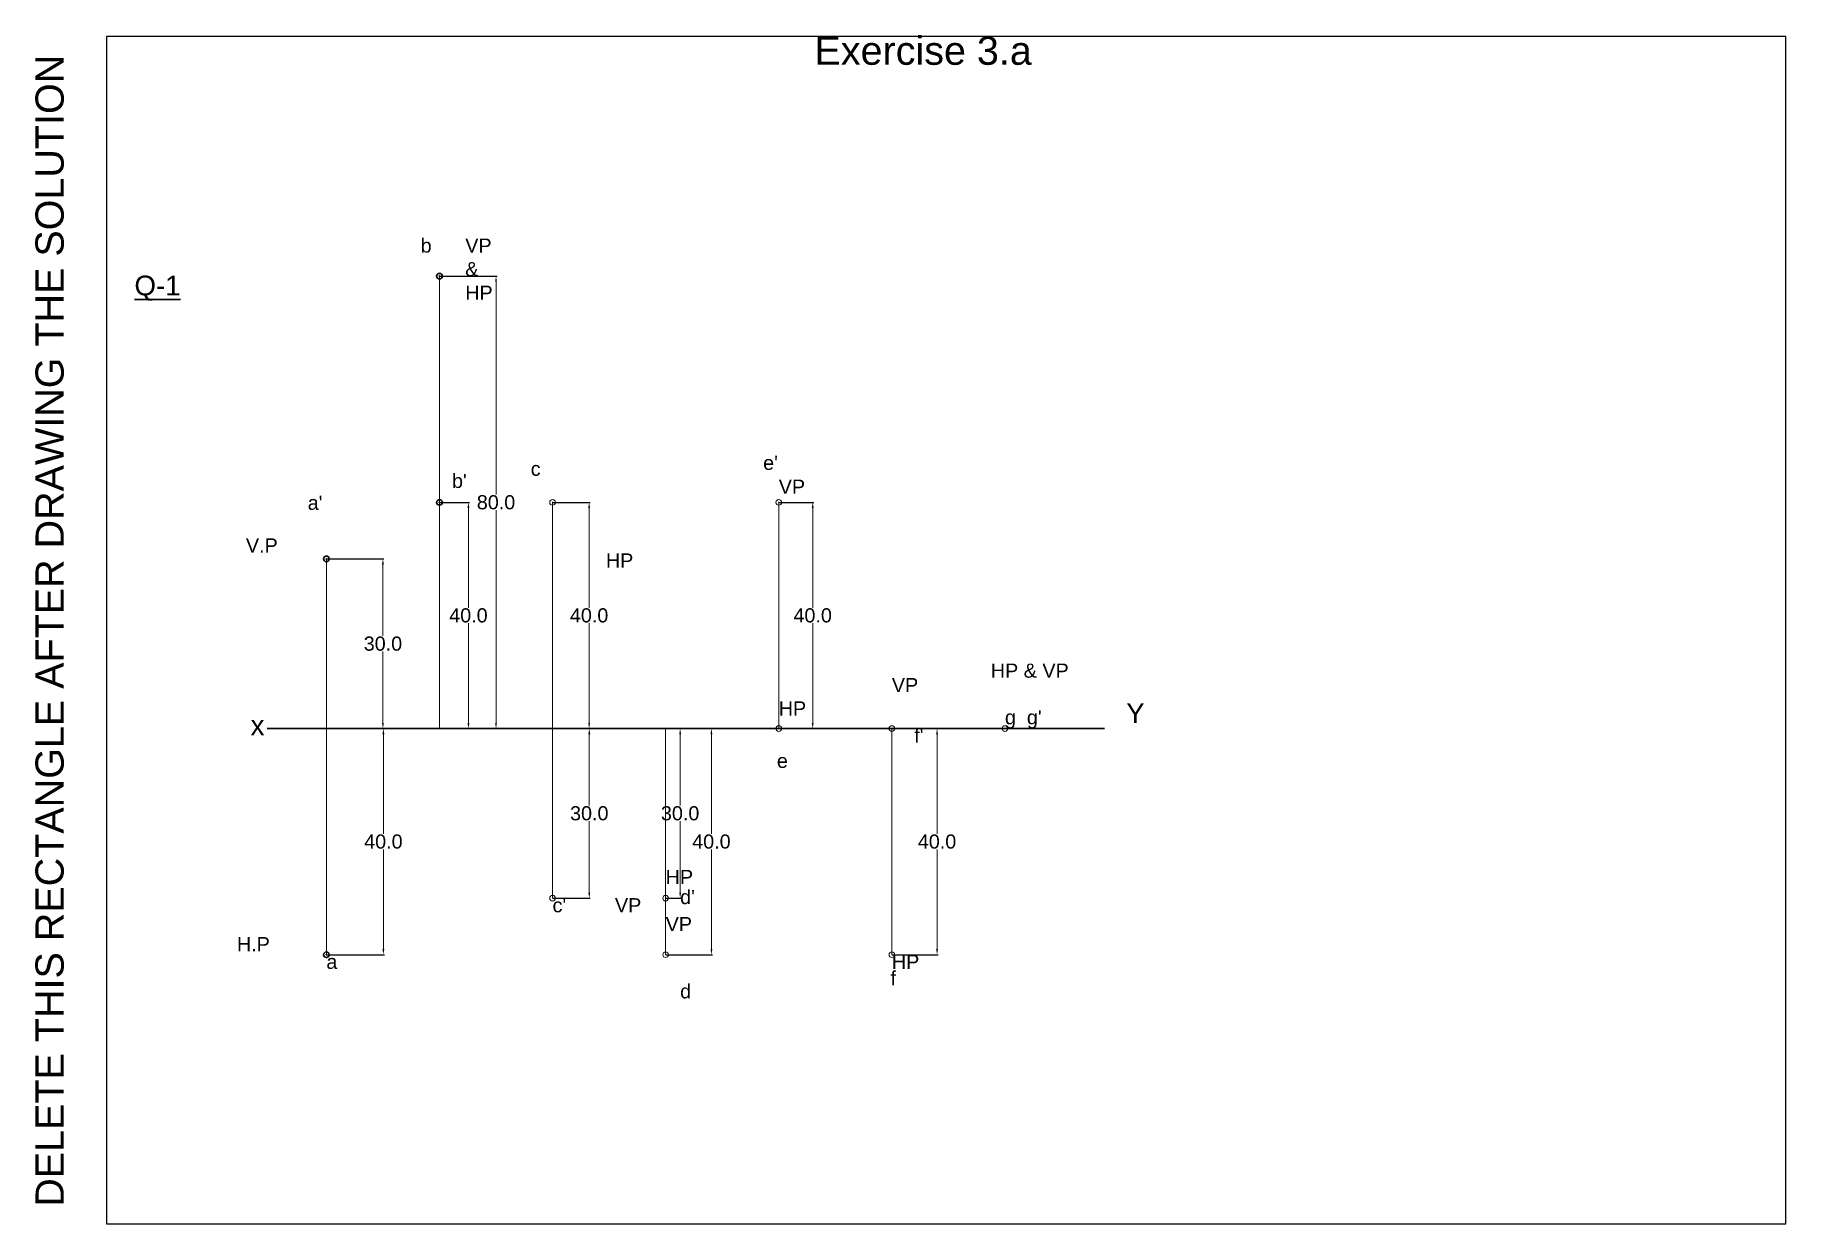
# Model space of a CAD drawing. Header units: millimetres. Extents: x -13 to 297, y 0 to 210.
import ezdxf

# ---------------------------------------------------------------- set-up
doc = ezdxf.new("R2010")
doc.units = ezdxf.units.MM
doc.header["$PDMODE"] = 32
doc.header["$PDSIZE"] = -4
doc.layers.add('Comments', color=10, linetype='Continuous', lineweight=13, plot=False)
doc.layers.add('thick continuous', color=7, linetype='Continuous', lineweight=30)
doc.styles.get("Standard").update_dxf_attribs({"font": 'arial.ttf'})
doc.dimstyles.get("Standard").update_dxf_attribs({"dimtxt": 2.5, "dimasz": 1, "dimexe": 0.18, "dimexo": 0.0625, "dimgap": 0.09, "dimtad": 0, "dimtih": 1, "dimtoh": 1, "dimdec": 1, "dimzin": 0, "dimdsep": 46, "dimtxsty": 'Standard', "dimcen": 0.09, "dimclrd": 256, "dimclrt": 256, "dimadec": 0, "dimazin": 0, "dimtfac": 1, "dimtdec": 1, "dimtofl": 0, "dimtmove": 0, "dimatfit": 3, "dimfxl": 1, "dimtolj": 1, "dimtzin": 0, "dimlwd": 0, "dimarcsym": 0})

# ---------------------------------------------------------------- blocks, each defined once
blk = doc.blocks.new('*D1')
at = {"layer": 'Defpoints', "color": 0, "lineweight": 0, "transparency": 16777216}
for p in [(38.88, 117.62), (38.88, 87.62), (48.88, 87.62)]:
    blk.add_point(p, dxfattribs=at)
at = {"layer": 'thick continuous', "color": 0, "lineweight": -2, "transparency": 16777216}
for p, q in [((38.94, 117.62), (49.06, 117.62)), ((38.94, 87.62), (49.06, 87.62))]:
    blk.add_line(p, q, dxfattribs=at)
at = {"layer": 'thick continuous', "lineweight": 0, "transparency": 16777216}
for p, q in [((48.88, 116.62), (48.88, 103.99)), ((48.88, 88.62), (48.88, 101.25))]:
    blk.add_line(p, q, dxfattribs=at)
for points in [[(48.71, 116.62), (49.04, 116.62), (48.88, 117.62)], [(48.71, 88.62), (49.04, 88.62), (48.88, 87.62)]]:
    blk.add_solid(points, dxfattribs=at)
at = {"layer": 'thick continuous', "lineweight": 0, "transparency": 16777216, "insert": (48.88, 102.62), "char_height": 2.5, "attachment_point": 5}
blk.add_mtext('\\A1;30.0', dxfattribs=at)
blk = doc.blocks.new('*D2')
at = {"layer": 'Defpoints', "color": 0, "lineweight": 0, "transparency": 16777216}
for p in [(38.94, 87.62), (38.88, 47.62), (48.96, 47.62)]:
    blk.add_point(p, dxfattribs=at)
at = {"layer": 'thick continuous', "color": 0, "lineweight": -2, "transparency": 16777216}
for p, q in [((39, 87.62), (49.14, 87.62)), ((38.94, 47.62), (49.14, 47.62))]:
    blk.add_line(p, q, dxfattribs=at)
at = {"layer": 'thick continuous', "lineweight": 0, "transparency": 16777216}
for p, q in [((48.96, 86.62), (48.96, 68.99)), ((48.96, 48.62), (48.96, 66.25))]:
    blk.add_line(p, q, dxfattribs=at)
for points in [[(48.79, 86.62), (49.13, 86.62), (48.96, 87.62)], [(48.79, 48.62), (49.13, 48.62), (48.96, 47.62)]]:
    blk.add_solid(points, dxfattribs=at)
at = {"layer": 'thick continuous', "lineweight": 0, "transparency": 16777216, "insert": (48.96, 67.62), "char_height": 2.5, "attachment_point": 5}
blk.add_mtext('\\A1;40.0', dxfattribs=at)
blk = doc.blocks.new('*D3')
at = {"layer": 'Defpoints', "color": 0, "lineweight": 0, "transparency": 16777216}
for p in [(58.88, 167.62), (58.88, 87.62), (68.88, 87.62)]:
    blk.add_point(p, dxfattribs=at)
at = {"layer": 'thick continuous', "color": 0, "lineweight": -2, "transparency": 16777216}
for p, q in [((58.94, 167.62), (69.06, 167.62)), ((58.94, 87.62), (69.06, 87.62))]:
    blk.add_line(p, q, dxfattribs=at)
at = {"layer": 'thick continuous', "lineweight": 0, "transparency": 16777216}
for p, q in [((68.88, 166.62), (68.88, 128.99)), ((68.88, 88.62), (68.88, 126.25))]:
    blk.add_line(p, q, dxfattribs=at)
for points in [[(68.71, 166.62), (69.04, 166.62), (68.88, 167.62)], [(68.71, 88.62), (69.04, 88.62), (68.88, 87.62)]]:
    blk.add_solid(points, dxfattribs=at)
at = {"layer": 'thick continuous', "lineweight": 0, "transparency": 16777216, "insert": (68.88, 127.62), "char_height": 2.5, "attachment_point": 5}
blk.add_mtext('\\A1;80.0', dxfattribs=at)
blk = doc.blocks.new('*D4')
at = {"layer": 'Defpoints', "color": 0, "lineweight": 0, "transparency": 16777216}
for p in [(58.88, 127.62), (58.88, 87.62), (64, 87.62)]:
    blk.add_point(p, dxfattribs=at)
at = {"layer": 'thick continuous', "color": 0, "lineweight": -2, "transparency": 16777216}
for p, q in [((58.94, 127.62), (64.18, 127.62)), ((58.94, 87.62), (64.18, 87.62))]:
    blk.add_line(p, q, dxfattribs=at)
at = {"layer": 'thick continuous', "lineweight": 0, "transparency": 16777216}
for p, q in [((64, 126.62), (64, 108.99)), ((64, 88.62), (64, 106.25))]:
    blk.add_line(p, q, dxfattribs=at)
for points in [[(63.83, 126.62), (64.17, 126.62), (64, 127.62)], [(63.83, 88.62), (64.17, 88.62), (64, 87.62)]]:
    blk.add_solid(points, dxfattribs=at)
at = {"layer": 'thick continuous', "lineweight": 0, "transparency": 16777216, "insert": (64, 107.62), "char_height": 2.5, "attachment_point": 5}
blk.add_mtext('\\A1;40.0', dxfattribs=at)
blk = doc.blocks.new('*D5')
at = {"layer": 'Defpoints', "color": 0, "lineweight": 0, "transparency": 16777216}
for p in [(78.88, 127.62), (78.88, 87.62), (85.34, 87.62)]:
    blk.add_point(p, dxfattribs=at)
at = {"layer": 'thick continuous', "color": 0, "lineweight": -2, "transparency": 16777216}
for p, q in [((78.94, 127.62), (85.52, 127.62)), ((78.94, 87.62), (85.52, 87.62))]:
    blk.add_line(p, q, dxfattribs=at)
at = {"layer": 'thick continuous', "lineweight": 0, "transparency": 16777216}
for p, q in [((85.34, 126.62), (85.34, 108.99)), ((85.34, 88.62), (85.34, 106.25))]:
    blk.add_line(p, q, dxfattribs=at)
for points in [[(85.18, 126.62), (85.51, 126.62), (85.34, 127.62)], [(85.18, 88.62), (85.51, 88.62), (85.34, 87.62)]]:
    blk.add_solid(points, dxfattribs=at)
at = {"layer": 'thick continuous', "lineweight": 0, "transparency": 16777216, "insert": (85.34, 107.62), "char_height": 2.5, "attachment_point": 5}
blk.add_mtext('\\A1;40.0', dxfattribs=at)
blk = doc.blocks.new('*D6')
at = {"layer": 'Defpoints', "color": 0, "lineweight": 0, "transparency": 16777216}
for p in [(78.94, 87.62), (78.88, 57.62), (85.37, 57.62)]:
    blk.add_point(p, dxfattribs=at)
at = {"layer": 'thick continuous', "color": 0, "lineweight": -2, "transparency": 16777216}
for p, q in [((79, 87.62), (85.55, 87.62)), ((78.94, 57.62), (85.55, 57.62))]:
    blk.add_line(p, q, dxfattribs=at)
at = {"layer": 'thick continuous', "lineweight": 0, "transparency": 16777216}
for p, q in [((85.37, 86.62), (85.37, 73.99)), ((85.37, 58.62), (85.37, 71.25))]:
    blk.add_line(p, q, dxfattribs=at)
for points in [[(85.2, 86.62), (85.54, 86.62), (85.37, 87.62)], [(85.2, 58.62), (85.54, 58.62), (85.37, 57.62)]]:
    blk.add_solid(points, dxfattribs=at)
at = {"layer": 'thick continuous', "lineweight": 0, "transparency": 16777216, "insert": (85.37, 72.62), "char_height": 2.5, "attachment_point": 5}
blk.add_mtext('\\A1;30.0', dxfattribs=at)
blk = doc.blocks.new('*D7')
at = {"layer": 'Defpoints', "color": 0, "lineweight": 0, "transparency": 16777216}
for p in [(98.88, 87.62), (98.88, 57.62), (101.44, 57.62)]:
    blk.add_point(p, dxfattribs=at)
at = {"layer": 'thick continuous', "color": 0, "lineweight": -2, "transparency": 16777216}
for p, q in [((98.94, 87.62), (101.62, 87.62)), ((98.94, 57.62), (101.62, 57.62))]:
    blk.add_line(p, q, dxfattribs=at)
at = {"layer": 'thick continuous', "lineweight": 0, "transparency": 16777216}
for p, q in [((101.44, 86.62), (101.44, 73.99)), ((101.44, 58.62), (101.44, 71.25))]:
    blk.add_line(p, q, dxfattribs=at)
for points in [[(101.28, 86.62), (101.61, 86.62), (101.44, 87.62)], [(101.28, 58.62), (101.61, 58.62), (101.44, 57.62)]]:
    blk.add_solid(points, dxfattribs=at)
at = {"layer": 'thick continuous', "lineweight": 0, "transparency": 16777216, "insert": (101.44, 72.62), "char_height": 2.5, "attachment_point": 5}
blk.add_mtext('\\A1;30.0', dxfattribs=at)
blk = doc.blocks.new('*D8')
at = {"layer": 'Defpoints', "color": 0, "lineweight": 0, "transparency": 16777216}
for p in [(98.94, 87.62), (98.88, 47.62), (106.97, 47.62)]:
    blk.add_point(p, dxfattribs=at)
at = {"layer": 'thick continuous', "color": 0, "lineweight": -2, "transparency": 16777216}
for p, q in [((99, 87.62), (107.15, 87.62)), ((98.94, 47.62), (107.15, 47.62))]:
    blk.add_line(p, q, dxfattribs=at)
at = {"layer": 'thick continuous', "lineweight": 0, "transparency": 16777216}
for p, q in [((106.97, 86.62), (106.97, 68.99)), ((106.97, 48.62), (106.97, 66.25))]:
    blk.add_line(p, q, dxfattribs=at)
for points in [[(106.81, 86.62), (107.14, 86.62), (106.97, 87.62)], [(106.81, 48.62), (107.14, 48.62), (106.97, 47.62)]]:
    blk.add_solid(points, dxfattribs=at)
at = {"layer": 'thick continuous', "lineweight": 0, "transparency": 16777216, "insert": (106.97, 67.62), "char_height": 2.5, "attachment_point": 5}
blk.add_mtext('\\A1;40.0', dxfattribs=at)
blk = doc.blocks.new('*D9')
at = {"layer": 'Defpoints', "color": 0, "lineweight": 0, "transparency": 16777216}
for p in [(118.88, 127.62), (118.88, 87.62), (124.88, 87.62)]:
    blk.add_point(p, dxfattribs=at)
at = {"layer": 'thick continuous', "color": 0, "lineweight": -2, "transparency": 16777216}
for p, q in [((118.94, 127.62), (125.06, 127.62)), ((118.94, 87.62), (125.06, 87.62))]:
    blk.add_line(p, q, dxfattribs=at)
at = {"layer": 'thick continuous', "lineweight": 0, "transparency": 16777216}
for p, q in [((124.88, 126.62), (124.88, 108.99)), ((124.88, 88.62), (124.88, 106.25))]:
    blk.add_line(p, q, dxfattribs=at)
for points in [[(124.72, 126.62), (125.05, 126.62), (124.88, 127.62)], [(124.72, 88.62), (125.05, 88.62), (124.88, 87.62)]]:
    blk.add_solid(points, dxfattribs=at)
at = {"layer": 'thick continuous', "lineweight": 0, "transparency": 16777216, "insert": (124.88, 107.62), "char_height": 2.5, "attachment_point": 5}
blk.add_mtext('\\A1;40.0', dxfattribs=at)
blk = doc.blocks.new('*D10')
at = {"layer": 'Defpoints', "color": 0, "lineweight": 0, "transparency": 16777216}
for p in [(138.88, 87.62), (138.88, 47.62), (146.87, 47.62)]:
    blk.add_point(p, dxfattribs=at)
at = {"layer": 'thick continuous', "color": 0, "lineweight": -2, "transparency": 16777216}
for p, q in [((138.94, 87.62), (147.05, 87.62)), ((138.94, 47.62), (147.05, 47.62))]:
    blk.add_line(p, q, dxfattribs=at)
at = {"layer": 'thick continuous', "lineweight": 0, "transparency": 16777216}
for p, q in [((146.87, 86.62), (146.87, 68.99)), ((146.87, 48.62), (146.87, 66.25))]:
    blk.add_line(p, q, dxfattribs=at)
for points in [[(146.71, 86.62), (147.04, 86.62), (146.87, 87.62)], [(146.71, 48.62), (147.04, 48.62), (146.87, 47.62)]]:
    blk.add_solid(points, dxfattribs=at)
at = {"layer": 'thick continuous', "lineweight": 0, "transparency": 16777216, "insert": (146.87, 67.62), "char_height": 2.5, "attachment_point": 5}
blk.add_mtext('\\A1;40.0', dxfattribs=at)

msp = doc.modelspace()

# ---------------------------------------------------------------- linework, layer by layer
msp.add_lwpolyline([(0, 0), (297, 0), (297, 210), (0, 210)], close=True)
at = {"layer": 'thick continuous', "lineweight": 0}
for p, q in [((58.88, 87.62), (58.88, 167.62)), ((58.88, 167.62), (58.88, 127.62)), ((78.88, 87.62), (78.88, 127.62)), ((118.88, 87.62), (118.88, 127.62)), ((38.88, 87.62), (38.88, 117.62)), ((38.88, 87.62), (38.88, 47.62)), ((78.88, 87.62), (78.88, 57.62)), ((78.88, 87.62), (98.88, 87.62)), ((98.88, 87.62), (98.88, 47.62)), ((98.88, 87.62), (118.88, 87.62)), ((118.88, 87.62), (138.88, 87.62)), ((138.88, 87.62), (138.88, 47.62)), ((138.88, 87.62), (158.88, 87.62)), ((158.88, 87.62), (158.88, 87.62)), ((98.88, 47.62), (98.88, 57.62))]:
    msp.add_line(p, q, dxfattribs=at)
at = {"layer": 'thick continuous'}
for p, q in [((28.43, 87.62), (176.49, 87.62)), ((47.43, 87.62), (38.88, 87.62)), ((38.88, 87.62), (58.88, 87.62)), ((58.88, 87.62), (78.88, 87.62))]:
    msp.add_line(p, q, dxfattribs=at)
for p in [(58.88, 167.62), (58.88, 127.62), (38.88, 117.62), (38.88, 47.62)]:
    msp.add_point(p, dxfattribs=at)
at = {"layer": 'thick continuous', "lineweight": 0}
for p in [(78.88, 127.62), (118.88, 127.62), (118.88, 87.62), (138.88, 87.62), (158.88, 87.62), (78.88, 57.62), (98.88, 57.62), (98.88, 47.62), (138.88, 47.62)]:
    msp.add_point(p, dxfattribs=at)

# ---------------------------------------------------------------- texts
at = {"layer": 'Comments'}
msp.add_text('DELETE THIS RECTANGLE AFTER DRAWING THE SOLUTION', height=5, rotation=90, dxfattribs=at).set_placement((-7.57, 3.05))
at = {"layer": 'thick continuous', "attachment_point": 1}
for s, width, heights, insert, char_height in [('\\pi45.572;Exercise 3.a', 128.7287, [0], (79.63, 210), 5), ('{\\LQ-1}', 27.5697, [4.97], (4.94, 167.72), 3.5), ('Y', 8.1049, [7.92], (180.32, 92.1), 3.5), ('x', 10.1322, [0], (25.48, 89.93), 3.5)]:
    msp.add_mtext_dynamic_manual_height_columns(s, width=width, gutter_width=12.5, heights=heights, dxfattribs=dict(at, insert=insert, char_height=char_height))
at = {"layer": 'thick continuous', "lineweight": 0, "char_height": 2.5, "attachment_point": 1}
for s, width, insert in [('b', 7.8878, (55.55, 174.28)), ('VP\\P&\\PHP', 11.7645, (63.44, 174.28)), ('c', 7.3308, (75.02, 134.81)), ("e'", 9.0578, (116.12, 135.86)), ("b'", 6.7238, (61.1, 132.66)), ('VP', 11.9557, (118.88, 131.64)), ("a'", 7.2358, (35.58, 128.79)), ('V.P', 7.6311, (24.65, 121.25)), ('HP', 8.6029, (88.31, 118.59)), ('HP & VP', 18.1999, (156.38, 99.11)), ('VP', 7.2819, (138.88, 96.56)), ('HP', 15.468, (118.88, 92.42)), ("g  g'", 13.914, (158.88, 90.86)), ("f'", 7.1462, (142.84, 87.62)), ('e', 6.9421, (118.55, 83.16)), ('HP\\P\\PVP', 17.2681, (98.88, 62.62)), ("d'\\P\\P\\P\\Pd", 20.4972, (101.44, 59.07)), ("c'", 8.3046, (78.88, 57.62)), ('VP', 14.5322, (89.91, 57.62)), ('H.P', 9.2209, (23.06, 50.74)), ('a', 8.5954, (38.88, 47.62)), ('HP', 15.2643, (138.88, 47.62)), ('f', 14.5845, (138.64, 44.73))]:
    msp.add_mtext_dynamic_manual_height_columns(s, width=width, gutter_width=12.5, heights=[0], dxfattribs=dict(at, insert=insert))

# ---------------------------------------------------------------- dimensions: what is measured, and where the dimension line sits
at = {"layer": 'thick continuous', "lineweight": 0}
for base, p1, p2, picture, middle in [((68.88, 87.62), (58.88, 167.62), (58.88, 87.62), '*D3', (68.88, 127.62)), ((64, 87.62), (58.88, 127.62), (58.88, 87.62), '*D4', (64, 107.62)), ((85.34, 87.62), (78.88, 127.62), (78.88, 87.62), '*D5', (85.34, 107.62)), ((124.88, 87.62), (118.88, 127.62), (118.88, 87.62), '*D9', (124.88, 107.62)), ((48.88, 87.62), (38.88, 117.62), (38.88, 87.62), '*D1', (48.88, 102.62)), ((48.96, 47.62), (38.94, 87.62), (38.88, 47.62), '*D2', (48.96, 67.62)), ((85.37, 57.62), (78.94, 87.62), (78.88, 57.62), '*D6', (85.37, 72.62)), ((101.44, 57.62), (98.88, 87.62), (98.88, 57.62), '*D7', (101.44, 72.62)), ((106.97, 47.62), (98.94, 87.62), (98.88, 47.62), '*D8', (106.97, 67.62)), ((146.87, 47.62), (138.88, 87.62), (138.88, 47.62), '*D10', (146.87, 67.62))]:
    dim = msp.add_linear_dim(base=base, p1=p1, p2=p2, angle=90, dimstyle='Standard', dxfattribs=at)
    dim.commit()
    dim.dimension.update_dxf_attribs({"geometry": picture, "text_midpoint": middle})

doc.saveas('drawing.dxf')
